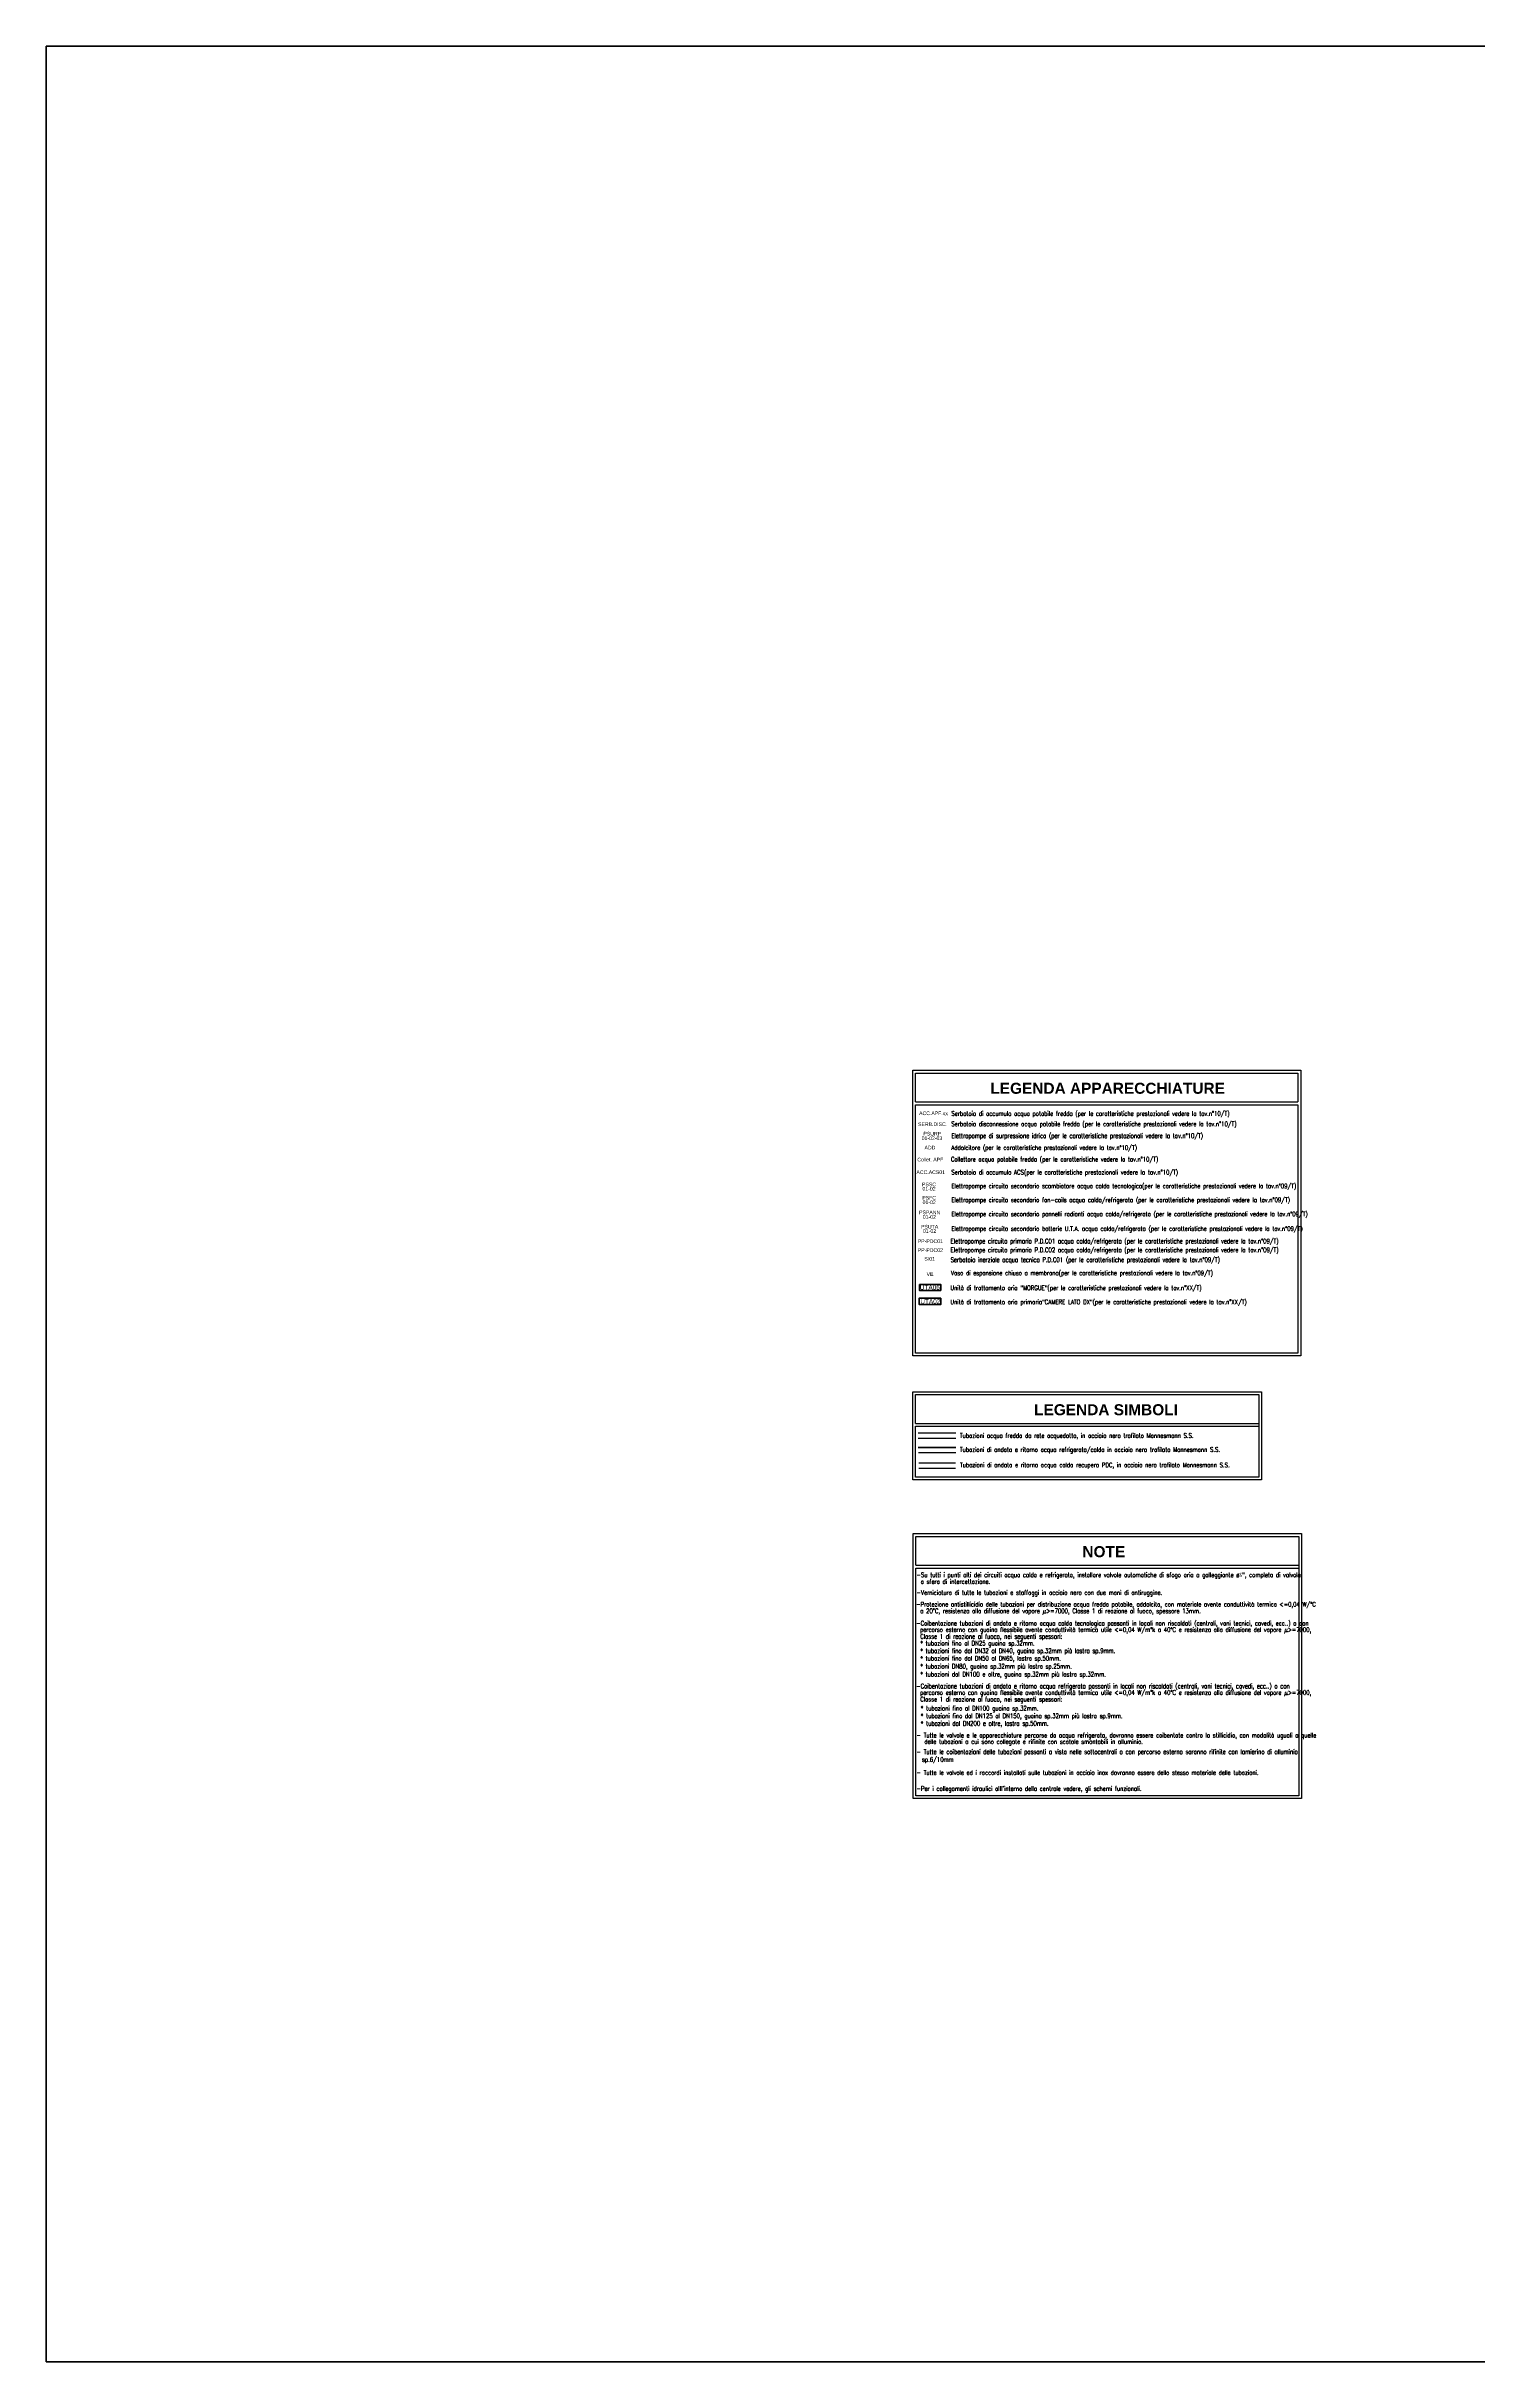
# Model space of a CAD drawing. Header units: millimetres. Extents: x -3782782348 to 131293, y -36553 to 57271.
# Drawn here: x 81403 to 89191, y 31795 to 44392 of the extents above; entities that cross this region are included whole.
import ezdxf

# ---------------------------------------------------------------- set-up
doc = ezdxf.new("R2010")
doc.units = ezdxf.units.MM
doc.header["$LTSCALE"] = 0.01
doc.linetypes.add('TRATTEGGIATA', pattern=[19.05, 12.7, -6.35])
for name, color, linetype in [('BASE', 93, 'Continuous'), ('ESTRAZ', 2, 'Continuous'), ('IDRICO', 6, 'Continuous'), ('IMP. IDRICO SANITARIO', 7, 'Continuous'), ('IMPIANTO', 7, 'Continuous'), ('X_TESTI', 253, 'Continuous')]:
    doc.layers.add(name, color=color, linetype=linetype)
doc.layers.add('tubi_uta', color=253, linetype='Continuous', lineweight=50)
doc.styles.add('ARIAL', font='arial.ttf')
doc.styles.add('ROMANS', font='romans')
doc.styles.add('SANSSERIFBOLD', font='sasb____.pfb', dxfattribs={"height": 2.5})

msp = doc.modelspace()

# ---------------------------------------------------------------- linework, layer by layer
at = {"layer": 'IMP. IDRICO SANITARIO', "color": 5}
for p, q in [((86352.2, 36847.4, 0), (86147, 36847.4, 0)), ((86352.2, 36818.3, 0), (86147, 36818.3, 0))]:
    msp.add_line(p, q, dxfattribs=at)
at = {"layer": 'IMPIANTO', "color": 1}
for p, q in [((86117.3, 38821.2, 0), (88227.8, 38821.2, 0)), ((86117.3, 37266.9, 0), (86117.3, 38821.2, 0)), ((86132.3, 38649.1, 0), (86132.3, 38806.2, 0)), ((86132.3, 38806.2, 0), (88212.8, 38806.2, 0)), ((88212.8, 38806.2, 0), (88212.8, 38649.1, 0)), ((88227.8, 38821.2, 0), (88227.8, 37266.9, 0)), ((86132.3, 38649.1, 0), (88212.8, 38649.1, 0)), ((86132.3, 37281.9, 0), (86132.3, 38634.1, 0)), ((86132.3, 38634.1, 0), (88212.8, 38634.1, 0)), ((88212.8, 38634.1, 0), (88212.8, 37281.9, 0)), ((88227.8, 37266.9, 0), (86117.3, 37266.9, 0)), ((88212.8, 37281.9, 0), (86132.3, 37281.9, 0)), ((86117.3, 37072.3, 0), (88014.9, 37072.3, 0)), ((86117.3, 36593, 0), (86117.3, 37072.3, 0)), ((86132.3, 36900.2, 0), (86132.3, 37057.3, 0)), ((86132.3, 37057.3, 0), (87999.9, 37057.3, 0)), ((87999.9, 37057.3, 0), (87999.9, 36608, 0)), ((88014.9, 37072.3, 0), (88014.9, 36593, 0)), ((86132.3, 36900.2, 0), (87999.9, 36900.2, 0)), ((86132.3, 36608, 0), (86132.3, 36885.2, 0)), ((86132.3, 36885.2, 0), (87999.9, 36885.2, 0)), ((88014.9, 36593, 0), (86117.3, 36593, 0)), ((87999.9, 36608, 0), (86132.3, 36608, 0)), ((86119, 36300.1, 0), (88231.7, 36300.1, 0)), ((86119, 34858.8, 0), (86119, 36300.1, 0)), ((86134, 36128, 0), (86134, 36285.1, 0)), ((86134, 36285.1, 0), (88216.7, 36285.1, 0)), ((88216.7, 36285.1, 0), (88216.7, 34873.8, 0)), ((88231.7, 36300.1, 0), (88231.7, 34858.8, 0)), ((86134, 36128, 0), (88216.7, 36128, 0)), ((86134, 34873.8, 0), (86134, 36113, 0)), ((86134, 36113, 0), (88216.7, 36113, 0)), ((88231.7, 34858.8, 0), (86119, 34858.8, 0)), ((88216.7, 34873.8, 0), (86134, 34873.8, 0))]:
    msp.add_line(p, q, dxfattribs=at)
at = {"layer": 'IMPIANTO', "color": 6, "linetype": 'TRATTEGGIATA', "ltscale": 20}
msp.add_line((86352.2, 36739, 0), (86147, 36739, 0), dxfattribs=at)
at = {"layer": 'IMPIANTO', "color": 30, "linetype": 'Continuous'}
msp.add_line((86349.8, 36684.1, 0), (86149.3, 36684.1, 0), dxfattribs=at)
at = {"layer": 'IMPIANTO', "color": 30, "linetype": 'TRATTEGGIATA', "ltscale": 20}
msp.add_line((86349.8, 36655, 0), (86149.3, 36655, 0), dxfattribs=at)
at = {"layer": 'tubi_uta', "color": 6}
msp.add_line((86352.2, 36768.2, 0), (86147, 36768.2, 0), dxfattribs=at)
at = {"layer": 'tubi_uta', "color": 7}
msp.add_lwpolyline([(81403.4, 44392.5), (108621.8, 44392.5), (108621.8, 31794.9), (81403.4, 31794.9)], close=True, dxfattribs=at)
at = {"layer": 'tubi_uta', "color": 1, "elevation": 0}
for points in [[(86269.6, 37581.4), (86269.6, 37546.5), (86152.1, 37546.5), (86152.1, 37581.4)], [(86153.8, 37656.6), (86153.8, 37623.4), (86269.3, 37623.4), (86269.3, 37656.6)]]:
    msp.add_lwpolyline(points, close=True, dxfattribs=at)

# ---------------------------------------------------------------- texts
at = {"layer": 'BASE', "color": 7, "style": 'SANSSERIFBOLD'}
for s, p in [('LEGENDA APPARECCHIATURE', (86539.4, 38693.3, 0)), ('LEGENDA SIMBOLI', (86777.4, 36944.4, 0)), ('NOTE', (87040.1, 36172.2, 0))]:
    msp.add_text(s, height=60, dxfattribs=at).set_placement(p)
at = {"layer": 'ESTRAZ', "color": 3, "style": 'ROMANS', "width": 0.7}
for s, p in [('Serbatoio di accumulo acqua potabile fredda (per le caratteristiche prestazionali vedere la tav.n°10/T)', (86327.2, 38573.6, 0)), ('Serbatoio disconnessione acqua potabile fredda (per le caratteristiche prestazionali vedere la tav.n°10/T)', (86327.2, 38516.8, 0)), ('Elettropompe di surpressione idrica (per le caratteristiche prestazionali vedere la tav.n°10/T)', (86327.2, 38452.7, 0)), ('Collettore acqua potabile fredda (per le caratteristiche vedere la tav.n°10/T)', (86324.3, 38324.7, 0)), ('Addolcitore (per le caratteristiche prestazionali vedere la tav.n°10/T)', (86327.2, 38387.7, 0)), ('Serbatoio di accumulo ACS(per le caratteristiche prestazionali vedere la tav.n°10/T)', (86327.2, 38253.8, 0)), ('Elettropompe circuito secondario scambiatore acqua calda tecnologica(per le caratteristiche prestazionali vedere la tav.n°09/T)', (86327.2, 38179.1, 0)), ('Elettropompe circuito secondario fan-coils acqua calda/refrigerata (per le caratteristiche prestazionali vedere la tav.n°09/T)', (86327.2, 38103.5, 0)), ('Elettropompe circuito secondario pannelli radianti acqua calda/refrigerata (per le caratteristiche prestazionali vedere la tav.n°09/T)', (86327.2, 38026.7, 0)), ('Elettropompe circuito secondario batterie U.T.A. acqua calda/refrigerata (per le caratteristiche prestazionali vedere la tav.n°09/T)', (86327.2, 37947.1, 0)), ('Serbatoio inerziale acqua tecnica P.D.C01 (per le caratteristiche prestazionali vedere la tav.n°09/T)', (86322.9, 37778, 0)), ('Elettropompe circuito primario P.D.C01 acqua calda/refrigerata (per le caratteristiche prestazionali vedere la tav.n°09/T)', (86322.9, 37879.4, 0)), ('Elettropompe circuito primario P.D.C02 acqua calda/refrigerata (per le caratteristiche prestazionali vedere la tav.n°09/T)', (86322.9, 37831.2, 0)), ('Vaso di espansione chiuso a membrana(per le caratteristiche prestazionali vedere la tav.n°09/T)', (86325.3, 37705.8, 0)), ('Unità di trattamento aria "MORGUE"(per le caratteristiche prestazionali vedere la tav.n°XX/T)', (86322, 37625.1, 0)), ('Unità di trattamento aria primaria"CAMERE LATO DX"(per le caratteristiche prestazionali vedere la tav.n°XX/T)', (86322, 37548.2, 0)), ('Tubazioni acqua fredda da rete acquedotto, in acciaio nero trafilato Mannesmann S.S.', (86373.9, 36821.3, 0)), ('Tubazioni di andata e ritorno acqua refrigerata/calda in acciaio nero trafilato Mannesmann S.S.', (86373.9, 36745.1, 0)), ('Tubazioni di andata e ritorno acqua calda recupero PDC, in acciaio nero trafilato Mannesmann S.S.', (86374.6, 36661.2, 0))]:
    msp.add_text(s, height=25, dxfattribs=at).set_placement(p)
at = {"layer": 'IDRICO', "color": 3, "style": 'ROMANS', "width": 0.7}
for s, p in [('-Su tutti i punti alti dei circuiti acqua calda e refrigerata, installare valvole automatiche di sfogo aria a galleggiante ø½", completa di valvola', (86138, 36063.7, 0)), ('a sfera di intercettazione.', (86160.4, 36026.9, 0)), ('-Protezione antistillicidio delle tubazioni per distribuzione acqua fredda potabile, addolcita, con materiale avente conduttività termica <=0,04 W/°C', (86135.7, 35903.1, 0)), ('-Verniciatura di tutte le tubazioni e staffaggi in acciaio nero con due mani di antiruggine.', (86138, 35966.8, 0)), ('-Coibentazione tubazioni di andata e ritorno acqua calda tecnologica passanti in locali non riscaldati (centrali, vani tecnici, cavedi, ecc..) o con ', (86135.7, 35800.3, 0)), (' percorso esterno con guaina flessibile avente conduttività termica utile <=0,04 W/m°k a 40°C e resistenza alla diffusione del vapore µ>=7000, ', (86142.3, 35765.3, 0)), ('a 20°C, resistenza alla diffusione del vapore µ>=7000, Classe 1 di reazione al fuoco, spessore 13mm.', (86157.7, 35867.1, 0)), ('Classe 1 di reazione al fuoco, nei seguenti spessori:', (86157.7, 35728.6, 0)), ('* tubazioni fino al DN25 guaina sp.32mm.', (86157.7, 35691.6, 0)), ('* tubazioni fino dal DN32 al DN40, guaina sp.32mm più lastra sp.9mm.', (86157.7, 35650.6, 0)), ('* tubazioni fino dal DN50 al DN65, lastra sp.50mm.', (86157.7, 35609.3, 0)), ('* tubazioni DN80, guaina sp.32mm più lastra sp.25mm.', (86157.7, 35566.1, 0)), ('* tubazioni dal DN100 e oltre, guaina sp.32mm più lastra sp.32mm.', (86157.7, 35522.6, 0)), ('-Coibentazione tubazioni di andata e ritorno acqua refrigerata passanti in locali non riscaldati (centrali, vani tecnici, cavedi, ecc..) o con ', (86135.7, 35458.5, 0)), (' percorso esterno con guaina flessibile avente conduttività termica utile <=0,04 W/m°k a 40°C e resistenza alla diffusione del vapore µ>=7000, ', (86142.3, 35423.5, 0)), ('Classe 1 di reazione al fuoco, nei seguenti spessori:', (86157.7, 35386.7, 0)), ('* tubazioni fino al DN100 guaina sp.32mm.', (86160.6, 35337.5, 0)), ('* tubazioni fino dal DN125 al DN150, guaina sp.32mm più lastra sp.9mm.', (86160.6, 35296.5, 0)), ('* tubazioni dal DN200 e oltre, lastra sp.50mm.', (86160.6, 35255.3, 0)), ('- Tutte le valvole e le apparecchiature percorse da acqua refrigerata, dovranno essere coibentate contro lo stillicidio, con modalità uguali a quelle', (86138, 35190.9, 0)), ('delle tubazioni a cui sono collegate e rifinite con scatole smontabili in alluminio.', (86180.3, 35155.9, 0)), ('- Tutte le coibentazioni delle tubazioni passanti a vista nelle sottocentrali o con percorso esterno saranno rifinite con lamierino di alluminio', (86138, 35101, 0)), ('  sp.6/10mm', (86138, 35058.9, 0)), ('- Tutte le valvole ed i raccordi installati sulle tubazioni in acciaio inox dovranno essere dello stesso materiale delle tubazioni.', (86138, 34987.3, 0)), ("-Per i collegamenti idraulici alll'interno della centrale vedere, gli schemi funzionali.", (86138, 34900.7, 0))]:
    msp.add_text(s, height=25, dxfattribs=at).set_placement(p)
at = {"layer": 'X_TESTI', "color": 7, "char_height": 20, "width": 709.711, "attachment_point": 9, "rotation": 359.85091, "line_spacing_factor": 0.8, "style": 'ARIAL'}
for s, insert in [('ACC.APF.xx', (86308.4, 38576.7, 0)), ('SERB.DISC.', (86304.2, 38517.3, 0)), ('01-02-03', (86277.4, 38441.1, 0)), ('PSURP', (86271.3, 38465.9, 0)), ('Collet. APF', (86283.2, 38324.8, 0)), ('ADD', (86239.9, 38390.6, 0)), ('ACC.ACS01', (86292.4, 38256.2, 0)), ('PSSC', (86243.7, 38189.7, 0)), ('01-02', (86241.5, 38166.3, 0)), ('PSPANN', (86266.3, 38037.7, 0)), ('PSFC\\P', (86243.7, 38117.2, 0)), ('01-02\\P', (86242.1, 38092.8, 0)), ('PSUTA\\P', (86255.7, 37959.8, 0)), ('01-02', (86243, 38012.9, 0)), ('01-02\\P', (86244.5, 37936.3, 0)), ('PP-PDC01\\P', (86281.1, 37880.6, 0)), ('PP-PDC02\\P', (86281.1, 37832.3, 0)), ('SI01', (86237.8, 37785, 0)), ('VE', (86229.5, 37702.6, 0))]:
    msp.add_mtext(s, dxfattribs=dict(at, insert=insert))
at = {"layer": 'X_TESTI', "color": 10, "char_height": 25, "line_spacing_factor": 0.8, "style": 'ARIAL'}
for s, insert, width, attachment_point, rotation in [('UTA06', (86264.4, 37627.4, 0), 709.711, 9, 359.85091), ('UTA02', (86158.5, 37550.6, 0), 1000, 7, 0.14909)]:
    msp.add_mtext(s, dxfattribs=dict(at, insert=insert, width=width, attachment_point=attachment_point, rotation=rotation))

doc.saveas('drawing.dxf')
